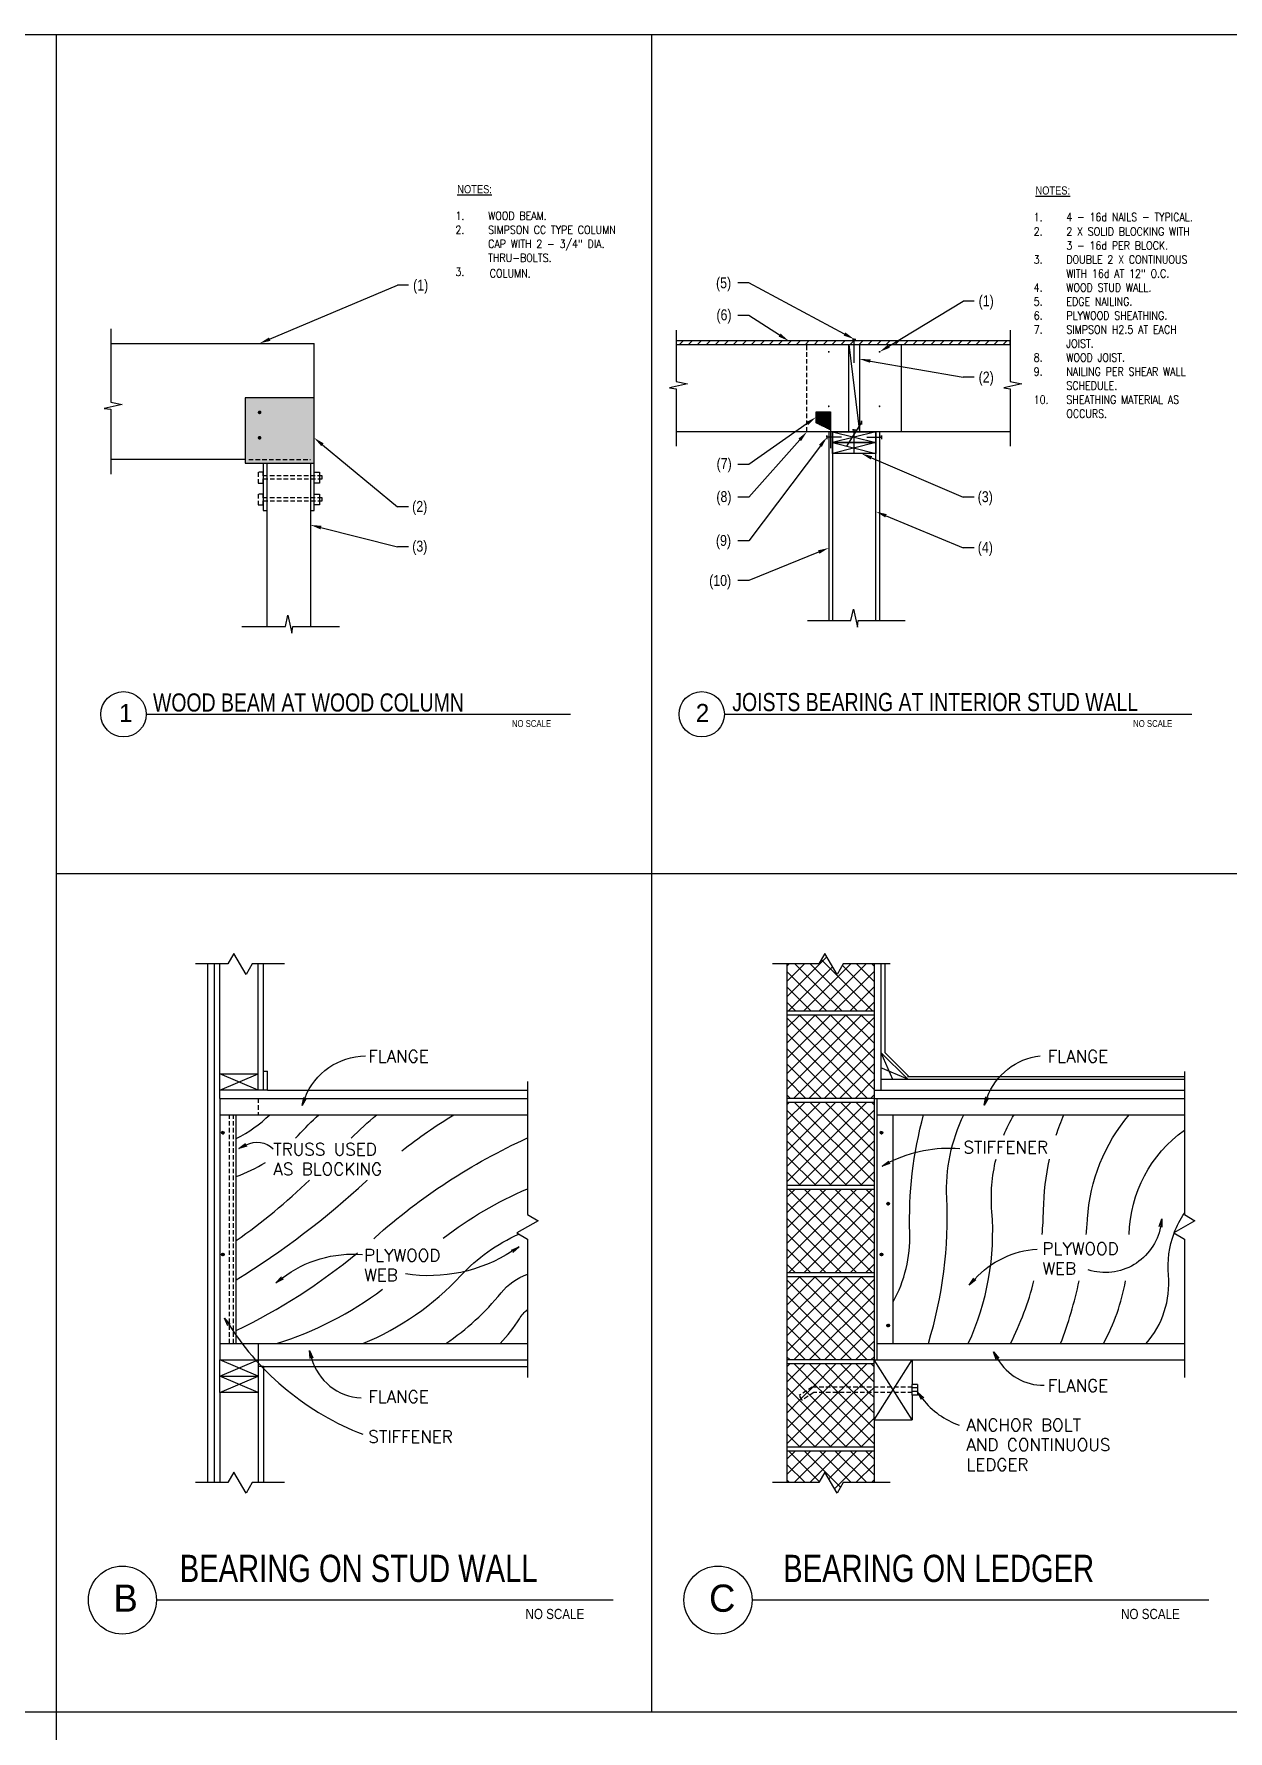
# Model space of a CAD drawing. Header units: inches. Extents: x -1842 to 12195, y -2228 to 2193.
# Drawn here: x 9701 to 10096, y 934 to 1495 of the extents above; entities that cross this region are included whole.
import ezdxf

# ---------------------------------------------------------------- set-up
doc = ezdxf.new("R2010")
doc.units = ezdxf.units.IN
doc.header["$LTSCALE"] = 6
doc.header["$MEASUREMENT"] = 0
doc.linetypes.add('HIDDEN', pattern=[0.375, 0.25, -0.125])
for name, color, linetype in [('BAR', 7, 'Continuous'), ('ELE', 3, 'Continuous'), ('HID', 3, 'HIDDEN'), ('N', 3, 'Continuous'), ('NTS', 7, 'Continuous'), ('R-AGSFINE', 4, 'Continuous'), ('R-AGSHEAVY', 1, 'Continuous'), ('R-AGSMEDIUM', 2, 'Continuous'), ('R-AGSTEXT', 6, 'Continuous'), ('SEC', 7, 'Continuous'), ('SIMP', 30, 'Continuous'), ('SYM', 2, 'Continuous'), ('TITLE', 7, 'Continuous'), ('Title Block', 7, 'Continuous')]:
    doc.layers.add(name, color=color, linetype=linetype)
doc.layers.add('M-TEXT', color=7, linetype='Continuous', lineweight=30)
doc.styles.add('AGSROMANS', font='romans')
doc.styles.add('BOLD', font='')
doc.styles.add('N', font='SIMPLEX', dxfattribs={"width": 0.85, "height": 1.125})
doc.styles.add('NOTES', font='TXT', dxfattribs={"width": 0.75, "height": 5})
doc.styles.get('BOLD').set_extended_font_data('Futura Lt BT')

# ---------------------------------------------------------------- blocks, each defined once
blk = doc.blocks.new('*X153')
at = {"color": 0}
for p, q in [((244.46, 166.5), (244.96, 167)), ((245.7, 166.5), (246.2, 167)), ((246.93, 166.5), (247.43, 167)), ((248.17, 166.5), (248.67, 167)), ((249.41, 166.5), (249.91, 167)), ((250.65, 166.5), (251.15, 167)), ((251.88, 166.5), (252.38, 167)), ((253.12, 166.5), (253.62, 167)), ((254.36, 166.5), (254.86, 167)), ((255.6, 166.5), (256.1, 167)), ((256.83, 166.5), (257.33, 167)), ((258.07, 166.5), (258.57, 167)), ((259.31, 166.5), (259.81, 167)), ((260.55, 166.5), (261.05, 167)), ((261.78, 166.5), (262.28, 167)), ((263.02, 166.5), (263.52, 167)), ((264.26, 166.5), (264.76, 167)), ((265.49, 166.5), (265.99, 167)), ((266.73, 166.5), (267.23, 167)), ((267.97, 166.5), (268.47, 167)), ((269.21, 166.5), (269.71, 167)), ((270.44, 166.5), (270.94, 167)), ((271.68, 166.5), (272.18, 167)), ((272.92, 166.5), (273.42, 167)), ((274.16, 166.5), (274.66, 167)), ((275.39, 166.5), (275.89, 167)), ((276.63, 166.5), (277.13, 167)), ((277.87, 166.5), (278.37, 167)), ((279.11, 166.5), (279.61, 167)), ((280.34, 166.5), (280.84, 167)), ((281.58, 166.5), (282.08, 167)), ((282.82, 166.5), (283.32, 167)), ((284.06, 166.5), (284.56, 167)), ((285.29, 166.5), (285.79, 167)), ((286.53, 166.5), (287.03, 167)), ((287.77, 166.5), (288.27, 167)), ((289.01, 166.5), (289.51, 167))]:
    blk.add_line(p, q, dxfattribs=at)
blk = doc.blocks.new('*X154')
at = {"color": 0}
for p, q in [((263.25, 157.125), (265.25, 157.125)), ((263.25, 157), (265.25, 157)), ((263.25, 156.875), (265.25, 156.875)), ((263.25, 156.75), (265.25, 156.75)), ((263.25, 156.625), (265.25, 156.625)), ((263.5, 155.625), (263.5, 157.25)), ((264, 155.375), (264, 157.25)), ((264.5, 155.125), (264.5, 157.25)), ((265, 154.875), (265, 157.25)), ((263.25, 156.5), (265.25, 156.5)), ((263.25, 156.375), (265.25, 156.375)), ((263.25, 156.25), (265.25, 156.25)), ((263.25, 156.125), (265.25, 156.125)), ((263.25, 156), (265.25, 156)), ((263.25, 155.875), (265.25, 155.875)), ((263.25, 155.75), (265.25, 155.75)), ((263.5, 155.625), (265.25, 155.625)), ((263.75, 155.5), (265.25, 155.5)), ((264, 155.375), (265.25, 155.375)), ((264.25, 155.25), (265.25, 155.25)), ((264.5, 155.125), (265.25, 155.125)), ((264.75, 155), (265.25, 155)), ((265, 154.875), (265.25, 154.875))]:
    blk.add_line(p, q, dxfattribs=at)
blk = doc.blocks.new('*X155')
at = {"color": 0}
for p, q in [((0.3, 23.85), (0.42, 23.98)), ((0.3, 23.81), (0.46, 23.97)), ((0.32, 23.78), (0.49, 23.96)), ((0.32, 23.92), (0.36, 23.96)), ((0.34, 23.76), (0.51, 23.94)), ((0.36, 23.74), (0.53, 23.91)), ((0.39, 23.73), (0.54, 23.88)), ((0.44, 23.73), (0.55, 23.84))]:
    blk.add_line(p, q, dxfattribs=at)
blk = doc.blocks.new('*X156')
at = {"color": 0}
for p, q in [((0.3, 12.63), (0.46, 12.79)), ((0.3, 12.67), (0.42, 12.79)), ((0.32, 12.6), (0.49, 12.77)), ((0.33, 12.74), (0.34, 12.76)), ((0.33, 12.58), (0.51, 12.75)), ((0.36, 12.56), (0.53, 12.73)), ((0.39, 12.54), (0.54, 12.7)), ((0.43, 12.54), (0.55, 12.66))]:
    blk.add_line(p, q, dxfattribs=at)
blk = doc.blocks.new('AGSARROW')
for points in [[(-1, 0.17), (0, 0), (-1, -0.17)], [(0, 0), (-1, 0)]]:
    blk.add_lwpolyline(points)
blk = doc.blocks.new('*X157')
at = {"color": 0}
for p, q in [((47.62, 36.31), (51.29, 39.98)), ((47.62, 37.72), (49.24, 39.34)), ((47.62, 39.13), (47.82, 39.34)), ((47.73, 35), (51.81, 39.08)), ((52.68, 35), (48.34, 39.34)), ((49.14, 35), (53.48, 39.34)), ((54.1, 35), (49.76, 39.34)), ((50.56, 35), (54.9, 39.34)), ((55.51, 35), (50.77, 39.74)), ((55.62, 36.3), (52.71, 39.21)), ((55.62, 37.72), (54, 39.34)), ((55.62, 39.13), (55.41, 39.34)), ((51.27, 35), (47.62, 38.65)), ((51.97, 35), (55.62, 38.65)), ((49.85, 35), (47.62, 37.23)), ((53.38, 35), (55.62, 37.24)), ((48.44, 35), (47.62, 35.82)), ((47.62, 27.82), (54.42, 34.62)), ((47.62, 29.24), (53.01, 34.62)), ((47.62, 30.65), (51.6, 34.62)), ((47.62, 32.06), (50.18, 34.62)), ((47.62, 33.48), (48.77, 34.62)), ((55.02, 27), (47.62, 34.4)), ((48.21, 27), (55.62, 34.41)), ((55.62, 27.82), (48.81, 34.62)), ((55.62, 29.23), (50.23, 34.62)), ((55.62, 30.65), (51.64, 34.62)), ((55.62, 32.06), (53.06, 34.62)), ((55.62, 33.48), (54.47, 34.62)), ((54.8, 35), (55.62, 35.82)), ((53.61, 27), (47.62, 32.99)), ((49.63, 27), (55.62, 32.99)), ((52.2, 27), (47.62, 31.58)), ((51.04, 27), (55.62, 31.58)), ((50.78, 27), (47.62, 30.16)), ((52.46, 27), (55.62, 30.16)), ((49.37, 27), (47.62, 28.75)), ((53.87, 27), (55.62, 28.75)), ((47.95, 27), (47.62, 27.33)), ((47.62, 19.34), (54.91, 26.62)), ((47.62, 20.75), (53.5, 26.62)), ((47.62, 22.16), (52.08, 26.62)), ((47.62, 23.58), (50.67, 26.62)), ((47.62, 24.99), (49.25, 26.62)), ((47.62, 26.41), (47.84, 26.62)), ((55.62, 19.33), (48.33, 26.62)), ((55.62, 20.75), (49.74, 26.62)), ((55.62, 22.16), (51.16, 26.62)), ((55.62, 23.58), (52.57, 26.62)), ((55.62, 24.99), (53.99, 26.62)), ((55.28, 27), (55.62, 27.34)), ((55.62, 26.4), (55.4, 26.62)), ((54.54, 19), (47.62, 25.92)), ((48.7, 19), (55.62, 25.92)), ((53.12, 19), (47.62, 24.5)), ((50.11, 19), (55.62, 24.51)), ((51.71, 19), (47.62, 23.09)), ((51.53, 19), (55.62, 23.09)), ((50.3, 19), (47.62, 21.68)), ((48.88, 19), (47.62, 20.26)), ((52.94, 19), (55.62, 21.68)), ((54.36, 19), (55.62, 20.26)), ((47.62, 12.26), (53.98, 18.62)), ((47.62, 13.68), (52.57, 18.62)), ((47.62, 15.09), (51.15, 18.62)), ((47.62, 16.51), (49.74, 18.62)), ((47.62, 17.92), (48.32, 18.62)), ((54.05, 11), (47.62, 17.43)), ((47.77, 11), (55.39, 18.62)), ((55.47, 11), (47.84, 18.62)), ((49.18, 11), (55.62, 17.44)), ((55.62, 12.26), (49.26, 18.62)), ((55.62, 13.68), (50.67, 18.62)), ((55.62, 15.09), (52.09, 18.62)), ((55.62, 16.5), (53.5, 18.62)), ((55.62, 17.92), (54.91, 18.62)), ((52.64, 11), (47.62, 16.02)), ((50.6, 11), (55.62, 16.02)), ((51.23, 11), (47.62, 14.61)), ((52.01, 11), (55.62, 14.61)), ((49.81, 11), (47.62, 13.19)), ((53.43, 11), (55.62, 13.19)), ((48.4, 11), (47.62, 11.78)), ((54.84, 11), (55.62, 11.78)), ((47.62, 9.44), (48.81, 10.62)), ((47.62, 8.02), (50.22, 10.62)), ((47.62, 6.61), (51.64, 10.62)), ((47.62, 5.19), (53.05, 10.62)), ((47.62, 3.78), (54.47, 10.62)), ((54.98, 3), (47.62, 10.36)), ((48.25, 3), (55.62, 10.37)), ((55.62, 3.78), (48.77, 10.62)), ((55.62, 5.19), (50.19, 10.62)), ((55.62, 6.61), (51.6, 10.62)), ((55.62, 8.02), (53.01, 10.62)), ((55.62, 9.43), (54.43, 10.62)), ((53.57, 3), (47.62, 8.95)), ((49.67, 3), (55.62, 8.95)), ((52.15, 3), (47.62, 7.53)), ((51.08, 3), (55.62, 7.54)), ((50.74, 3), (47.62, 6.12)), ((49.33, 3), (47.62, 4.71)), ((52.5, 3), (55.62, 6.12)), ((53.91, 3), (55.62, 4.71)), ((47.91, 3), (47.62, 3.29)), ((55.33, 3), (55.62, 3.29)), ((47.62, 2.37), (47.88, 2.62)), ((47.62, 0.95), (49.29, 2.62)), ((47.62, -0.46), (50.71, 2.62)), ((49.37, 0.13), (47.62, 1.88)), ((50.41, 0.5), (48.29, 2.62)), ((51.83, 0.5), (49.7, 2.62)), ((50, 0.5), (52.12, 2.62)), ((53.24, 0.5), (51.12, 2.62)), ((51.41, 0.5), (53.54, 2.62)), ((54.65, 0.5), (52.53, 2.62)), ((52.83, 0.5), (54.95, 2.62)), ((55.62, 0.95), (53.94, 2.62)), ((54.24, 0.5), (55.62, 1.88)), ((55.62, 2.36), (55.36, 2.62)), ((53.08, -5), (47.62, 0.46)), ((47.62, -3.29), (50.91, 0)), ((47.62, -4.71), (52.33, 0)), ((48.74, -5), (53.74, 0)), ((48.94, -0.56), (50, 0.5)), ((49.73, -0.23), (49.37, 0.13)), ((50.15, -5), (55.15, 0)), ((50.91, 0), (50.41, 0.5)), ((50.91, 0), (51.41, 0.5)), ((55.62, -4.71), (50.91, 0)), ((52.33, 0), (51.83, 0.5)), ((52.33, 0), (52.83, 0.5)), ((55.62, -3.29), (52.33, 0)), ((53.74, 0), (53.24, 0.5)), ((53.74, 0), (54.24, 0.5)), ((55.62, -1.88), (53.74, 0)), ((55.15, 0), (54.65, 0.5)), ((55.15, 0), (55.62, 0.47)), ((55.62, -0.47), (55.15, 0)), ((47.62, -1.88), (48.94, -0.56)), ((51.67, -5), (47.62, -0.95)), ((54.5, -5), (49.73, -0.23)), ((51.57, -5), (55.62, -0.95)), ((50.25, -5), (47.62, -2.37)), ((52.98, -5), (55.62, -2.36)), ((48.84, -5), (47.62, -3.78)), ((54.4, -5), (55.62, -3.78)), ((47.62, -7.53), (49.78, -5.38)), ((47.62, -6.12), (48.37, -5.38)), ((50.59, -8.17), (47.8, -5.38)), ((48.3, -8.27), (51.19, -5.38)), ((52.54, -8.7), (49.22, -5.38)), ((49.71, -8.27), (52.61, -5.38)), ((53.52, -8.27), (50.63, -5.38)), ((51.47, -7.93), (54.02, -5.38)), ((51.98, -8.83), (55.44, -5.38)), ((54.94, -8.27), (52.04, -5.38)), ((55.62, -7.54), (53.46, -5.38)), ((55.62, -6.12), (54.87, -5.38)), ((49.28, -8.27), (47.62, -6.61)), ((53.96, -8.27), (55.62, -6.61)), ((47.87, -8.27), (47.62, -8.02)), ((55.37, -8.27), (55.62, -8.02))]:
    blk.add_line(p, q, dxfattribs=at)

msp = doc.modelspace()

# ---------------------------------------------------------------- linework, layer by layer
msp.add_lwpolyline([(9411.2171747, 1494.6223555, 0.5, 0.5, 0), (10906.2764094, 1494.6223555, 0, 0, 0), (10906.2764094, 368.173134, 0.5, 0.5, 0), (9411.2171747, 368.173134, 0.5, 0.5, 0)], format="xyseb")
at = {"layer": 'BAR', "color": 7}
msp.add_line((9964.6387677, 1366.4198973), (9964.6387677, 1358.0198973), dxfattribs=at)
for points in [[(9972.4387677, 1386.2198973), (9972.4387677, 1394.0198973), (9971.8387677, 1394.0198973), (9973.0387677, 1394.0198973)], [(9970.0387677, 1358.6198973), (9974.8387677, 1366.4198973), (9974.8387677, 1367.0198973), (9974.8387677, 1365.8198973)], [(9972.4387677, 1356.2198973), (9972.4387677, 1364.0198973), (9971.8387677, 1364.0198973), (9973.0387677, 1364.0198973)], [(9968.2387677, 1361.6198973), (9963.4387677, 1361.6198973), (9963.4387677, 1362.2198973), (9963.4387677, 1361.0198973)], [(9976.6387677, 1361.6198973), (9981.4387677, 1361.6198973), (9981.4387677, 1362.2198973), (9981.4387677, 1361.0198973)]]:
    msp.add_lwpolyline(points, dxfattribs=at)
for points, const_width in [([(9963.8887677, 1389.8198973, 1), (9964.1887677, 1389.8198973, 1)], 0.3), ([(9980.6887677, 1389.8198973, 1), (9980.9887677, 1389.8198973, 1)], 0.3), ([(9775.6701694, 1369.8198973, 1), (9776.2701694, 1369.8198973, 1)], 0.6), ([(9960.8887677, 1368.8198973, 1), (9961.1887677, 1368.8198973, 1)], 0.3), ([(9963.2887677, 1368.8198973, 1), (9963.5887677, 1368.8198973, 1)], 0.3), ([(9963.8887677, 1371.8198973, 1), (9964.1887677, 1371.8198973, 1)], 0.3), ([(9980.6887677, 1371.8198973, 1), (9980.9887677, 1371.8198973, 1)], 0.3), ([(9962.0887677, 1366.4198973, 1), (9962.3887677, 1366.4198973, 1)], 0.3), ([(9775.6701694, 1361.4198973, 1), (9776.2701694, 1361.4198973, 1)], 0.6)]:
    msp.add_lwpolyline(points, format="xyb", close=True, dxfattribs=dict(at, const_width=const_width))
at = {"layer": 'ELE', "color": 7}
for p, q in [((9959.8387677, 1370.0198973), (9964.6387677, 1370.0198973)), ((9959.8387677, 1366.4198973), (9959.8387677, 1370.0198973)), ((9964.6387677, 1370.0198973), (9964.6387677, 1364.0198973)), ((9964.6387677, 1364.0198973), (9959.8387677, 1366.4198973))]:
    msp.add_line(p, q, dxfattribs=at)
at = {"layer": 'ELE', "color": 7, "linetype": 'HIDDEN'}
for points in [[(9777.1701694, 1347.8062725), (9796.6192936, 1347.8062725), (9796.6192936, 1348.8328215), (9777.1701694, 1348.8328215), (9777.1701694, 1350.0198973), (9775.5304091, 1350.0198973), (9775.5304091, 1346.4198973), (9777.1701694, 1346.4198973)], [(9777.1701694, 1340.6062725), (9796.6192936, 1340.6062725), (9796.6192936, 1341.6328215), (9777.1701694, 1341.6328215), (9777.1701694, 1342.8198973), (9775.5304091, 1342.8198973), (9775.5304091, 1339.2198973), (9777.1701694, 1339.2198973)]]:
    msp.add_lwpolyline(points, close=True, dxfattribs=at)
at = {"layer": 'ELE', "color": 7}
for points in [[(9795.7263313, 1350.0198973), (9795.7263313, 1346.4198973), (9793.9701694, 1346.4198973), (9793.9701694, 1350.0198973)], [(9795.7263313, 1342.8198973), (9795.7263313, 1339.2198973), (9793.9701694, 1339.2198973), (9793.9701694, 1342.8198973)]]:
    msp.add_lwpolyline(points, close=True, dxfattribs=at)
at = {"layer": 'HID', "color": 7}
for p, q in [((9956.8387677, 1363.4198973), (9956.8387677, 1392.2198973)), ((9772.3701694, 1354.2198973), (9792.7701694, 1354.2198973))]:
    msp.add_line(p, q, dxfattribs=at)
at = {"layer": 'M-TEXT'}
for p, q in [((9905.5300069, 940.3475769), (9905.5300069, 1494.6223555)), ((9708.7390633, 1217.4849662), (10495.9028379, 1217.4849662))]:
    msp.add_line(p, q, dxfattribs=at)
at = {"layer": 'N', "color": 7}
for p, q in [((9779.2880568, 1394.0169025), (9821.5701694, 1411.8198973)), ((9825.1701694, 1411.8198973), (9821.5701694, 1411.8198973)), ((9937.6387677, 1412.6198973), (9934.0387677, 1412.6198973)), ((9969.2638137, 1395.7168554), (9937.6387677, 1412.6198973)), ((9983.9138825, 1391.6917063), (10008.4387677, 1406.6198973)), ((10012.0387677, 1406.6198973), (10008.4387677, 1406.6198973)), ((9937.6387677, 1401.8198973), (9934.0387677, 1401.8198973)), ((9947.8015863, 1395.352649), (9937.6387677, 1401.8198973)), ((9977.784613, 1386.7978191), (10008.4387677, 1381.4198973)), ((10012.0387677, 1381.4198973), (10008.4387677, 1381.4198973)), ((9956.8932776, 1366.1500934), (9937.6387677, 1352.6198973)), ((9796.7456317, 1359.127124), (9821.5701694, 1338.6198973)), ((9954.4470579, 1360.7292237), (9937.6387677, 1341.8198973)), ((9961.270709, 1358.7459589), (9937.6387677, 1327.4198973)), ((9937.6387677, 1352.6198973), (9934.0387677, 1352.6198973)), ((9978.1476898, 1354.8017878), (10008.4387677, 1341.8198973)), ((9937.6387677, 1341.8198973), (9934.0387677, 1341.8198973)), ((10012.0387677, 1341.8198973), (10008.4387677, 1341.8198973)), ((9825.1701694, 1338.6198973), (9821.5701694, 1338.6198973)), ((9982.9618446, 1335.6352819), (10008.4387677, 1325.0198973)), ((9796.2626824, 1331.746769), (9821.5701694, 1325.4198973)), ((9825.1701694, 1325.4198973), (9821.5701694, 1325.4198973)), ((9937.6387677, 1327.4198973), (9934.0387677, 1327.4198973)), ((9960.7067986, 1323.656819), (9937.6387677, 1314.2198973)), ((10012.0387677, 1325.0198973), (10008.4387677, 1325.0198973)), ((9937.6387677, 1314.2198973), (9934.0387677, 1314.2198973))]:
    msp.add_line(p, q, dxfattribs=at)
for points in [[(9779.520891, 1393.4639212), (9779.0552226, 1394.5698837), (9775.9701694, 1392.6198973)], [(9948.1237116, 1395.8588459), (9947.479461, 1394.8464521), (9950.8387677, 1393.4198973)], [(9969.54664, 1396.2460144), (9968.9809873, 1395.1876964), (9972.4387677, 1394.0198973)], [(9984.2258507, 1391.1791871), (9983.6019143, 1392.2042254), (9980.8387677, 1389.8198973)], [(9977.6809333, 1386.2068449), (9977.8882927, 1387.3887933), (9974.2387677, 1387.4198973)], [(9953.9986123, 1361.127842), (9954.8955035, 1360.3306054), (9956.8387677, 1363.4198973)], [(9956.5483103, 1366.6410084), (9957.2382449, 1365.6591784), (9959.8387677, 1368.2198973)], [(9796.3635029, 1358.664547), (9797.1277606, 1359.5897011), (9793.9701694, 1361.4198973)], [(9960.7917192, 1359.1073021), (9961.7496987, 1358.3846158), (9963.4387677, 1361.6198973)], [(9977.9113382, 1354.2503008), (9978.3840414, 1355.3532748), (9974.8387677, 1356.2198973)], [(9982.7310754, 1335.0814357), (9983.1926138, 1336.189128), (9979.6387677, 1337.0198973)], [(9796.117161, 1331.1646835), (9796.4082038, 1332.3288545), (9792.7701694, 1332.6198973)], [(9960.4796189, 1324.2121472), (9960.9339783, 1323.1014908), (9964.0387677, 1325.0198973)]]:
    msp.add_solid(points, dxfattribs=at)
at = {"layer": 'R-AGSFINE'}
for p, q in [((9981.268023, 1158.3428194), (9985.0863996, 1149.4332739)), ((9775.4659082, 1145.8332739), (9762.8659082, 1151.2332739)), ((9762.8659082, 1145.8332739), (9775.4659082, 1151.2332739)), ((9990.1775685, 1149.4332739), (9981.268023, 1153.2516506)), ((9762.8659082, 1051.3332739), (9775.4659082, 1056.7332739)), ((9775.4659082, 1051.3332739), (9762.8659082, 1056.7332739)), ((9991.618023, 1036.9332739), (9979.018023, 1056.7332739)), ((9979.018023, 1036.9332739), (9991.618023, 1056.7332739)), ((9775.4659082, 1045.9332739), (9762.8659082, 1051.3332739)), ((9762.8659082, 1045.9332739), (9775.4659082, 1051.3332739))]:
    msp.add_line(p, q, dxfattribs=at)
at = {"layer": 'R-AGSFINE', "linetype": 'HIDDEN'}
for p, q in [((9775.4659082, 1143.1332739), (9775.4659082, 1137.7332739)), ((9766.0159082, 1062.1332739), (9766.0159082, 1137.7332739)), ((9767.3659082, 1062.1332739), (9767.3659082, 1137.7332739)), ((9958.594784, 1047.7332739), (9954.2937356, 1044.9694668)), ((9955.2668121, 1043.455161), (9954.2937356, 1044.9694668)), ((9959.123262, 1045.9332739), (9955.2668121, 1043.455161)), ((9991.618023, 1047.7332739), (9958.594784, 1047.7332739)), ((9991.618023, 1045.9332739), (9959.123262, 1045.9332739))]:
    msp.add_line(p, q, dxfattribs=at)
at = {"layer": 'R-AGSFINE'}
for points in [[(9784.1594426, 1187.5548787), (9773.5353591, 1187.5548787), (9771.5103591, 1184.0474758), (9767.4603591, 1191.0622816), (9765.4353591, 1187.5548787), (9754.8112756, 1187.5548787)], [(9984.3584897, 1187.5548787), (9968.8117533, 1187.5548787), (9966.7867533, 1184.0474758), (9962.7367533, 1191.0622816), (9960.7117533, 1187.5548787), (9945.4477757, 1187.5548787)], [(10081.5489188, 1152.0166723), (10081.5489188, 1104.7461753), (10085.0563217, 1102.7211753), (10078.0415159, 1098.6711753), (10081.5489188, 1096.6461753), (10081.5489188, 1050.848414)], [(9864.496804, 1148.7518128), (9864.496804, 1104.7461753), (9868.0042069, 1102.7211753), (9860.9894011, 1098.6711753), (9864.496804, 1096.6461753), (9864.496804, 1050.848414)], [(9784.1594426, 1016.1625839), (9773.5353591, 1016.1625839), (9771.5103591, 1012.655181), (9767.4603591, 1019.6699867), (9765.4353591, 1016.1625839), (9754.8112756, 1016.1625839)], [(9984.3584897, 1016.1625839), (9968.8117533, 1016.1625839), (9966.7867533, 1012.655181), (9962.7367533, 1019.6699867), (9960.7117533, 1016.1625839), (9945.4477757, 1016.1625839)]]:
    msp.add_lwpolyline(points, dxfattribs=at)
for points in [[(9768.2659082, 1129.899906, 0.0839457554), (9779.306065, 1137.7332739, -2.8382465786)], [(9787.8615575, 1130.0362219, 0.0057832568), (9788.6972551, 1130.9186626, -0.0217788433), (9795.5774029, 1137.7332739, 10.2916847593)], [(9806.2355263, 1130.0362219, -0.0118440311), (9814.6661654, 1137.7332739, 0.0780039407)], [(9823.0152825, 1125.8542746, -0.0282393642), (9840.1515446, 1137.7332739, 0.6669284114)], [(9985.318023, 1075.8584043, 0.1349265106), (9990.8068553, 1098.6375667, -0.0744617565), (9995.3967741, 1137.7332739, -0.2537879773)], [(9996.9490678, 1062.1332739, 0.0865961254), (10003.0173174, 1110.2613049, -0.1262551112), (10008.6961789, 1137.7332739, -0.1486539956)], [(10021.8949879, 1130.9565305, -0.0346586735), (10025.2559117, 1137.7332739, -0.1071588921)], [(10039.195226, 1130.9565305, -0.0213773359), (10041.7420992, 1137.7332739, 0.2304571614)], [(10049.1319907, 1098.1526359, 0.0093221087), (10049.5333653, 1103.2870623, -0.1622185978), (10063.3318311, 1137.7332739, -0.3729354774)], [(9813.696367, 1096.7665608, 0.000728846), (9814.1231724, 1097.1488615, -0.0767889133), (9864.496804, 1130.0534908, 16.8588534287)], [(10063.3027357, 1098.1526359, -0.2357490238), (10081.5489188, 1132.6101688, -0.2919685542)], [(9768.2659082, 1117.2902706, 0.0511537438), (9777.8993764, 1121.9981593, -0.0187871277)], [(10010.1360452, 1062.1332739, 0.128762646), (10017.9412163, 1105.8055389, -0.0798658876), (10019.3293229, 1123.091269, -0.1071588921)], [(10034.5269338, 1098.1526359, 0.0196483002), (10034.9971004, 1106.1929966, -0.0503626943), (10037.0305358, 1123.091269, 0.2304571614)], [(9768.2659082, 1096.150349, 0.0398717603), (9792.4530285, 1116.1539499, -0.0223900452)], [(9768.2659082, 1083.1729003, 0.0485346119), (9811.1626201, 1115.7744733, -0.0007571669), (9811.5737768, 1116.1539499, 0.6669284114)], [(9836.6570329, 1096.9696604, -0.0630224833), (9864.496804, 1113.2270066, 0.2117131722)], [(10078.2188297, 1098.7735474, -0.0573011018), (10081.5489188, 1105.2148566, -0.3959788046)], [(9810.1205863, 1062.1332739, 0.1078197447), (9842.5096412, 1084.6157392, -0.1010919097), (9861.6553677, 1098.2866793, 0.0891117738)], [(10068.9309909, 1062.1332739, 0.2048240695), (10076.2800924, 1084.6890811, -0.1119883841), (10078.1555468, 1098.6053395, -0.3959788046)], [(9768.2659082, 1066.3814931, 0.0607525697), (9808.2933977, 1092.1145441, -0.0767889133)], [(9837.5161581, 1062.1332739, 0.0749793312), (9855.74505, 1078.8713917, -0.1416602259), (9864.496804, 1085.0014684, -0.737857803)], [(10024.1064649, 1062.1332739, 0.0539748458), (10031.8329678, 1082.8057842, -0.0503626943)], [(10040.6601059, 1062.1332739, 0.0390738169), (10046.7670451, 1082.8057842, -0.1571098388)], [(10054.8264553, 1062.1332739, 0.0786945709), (10062.1342104, 1082.8057842, -0.2457250332)], [(9781.603472, 1062.1332739, 0.0843960251), (9816.6353066, 1080.0600419, -0.0882783071)], [(9855.5137821, 1062.1332739, 0.0488003297), (9861.8403042, 1070.3419058, -0.0802824567), (9864.496804, 1073.3748692, -2.8200276395)]]:
    msp.add_lwpolyline(points, format="xyb", dxfattribs=at)
at = {"layer": 'R-AGSHEAVY'}
for p, q in [((9758.8159082, 1016.1625839), (9758.8159082, 1187.5548787)), ((9762.8659082, 1151.2332739), (9762.8659082, 1187.5548787)), ((9775.4659082, 1151.2332739), (9775.4659082, 1187.5548787)), ((9777.2659082, 1152.1332739), (9777.2659082, 1187.5548787)), ((9950.218023, 1187.5548787), (9950.218023, 1016.1625839)), ((9979.018023, 1187.5548787), (9979.018023, 1056.7332739)), ((9982.618023, 1187.5548787), (9982.618023, 1158.2656116)), ((9982.618023, 1158.2656116), (9990.5503607, 1150.3332739)), ((9762.8659082, 1151.2332739), (9775.4659082, 1151.2332739)), ((9777.2659082, 1152.1332739), (9778.6159082, 1152.1332739)), ((9778.6159082, 1145.8332739), (9778.6159082, 1152.1332739)), ((9990.1003607, 1150.3332739), (10081.5489188, 1150.3332739)), ((9778.6159082, 1145.8332739), (9864.496804, 1145.8332739)), ((9762.8659082, 1143.1332739), (9864.496804, 1143.1332739)), ((9762.8659082, 1143.1332739), (9762.8659082, 1056.7332739)), ((9979.018023, 1143.1332739), (10081.5489188, 1143.1332739)), ((9762.8659082, 1056.7332739), (9864.496804, 1056.7332739)), ((9777.2659082, 1054.4832739), (9777.2659082, 1016.1625839)), ((9777.2659082, 1054.4832739), (9864.496804, 1054.4832739)), ((9979.018023, 1056.7332739), (10081.5489188, 1056.7332739)), ((9991.618023, 1056.7332739), (9991.618023, 1048.6332739)), ((9775.4659082, 1045.9332739), (9762.8659082, 1045.9332739)), ((9762.8659082, 1045.9332739), (9762.8659082, 1016.1625839)), ((9775.4659082, 1045.9332739), (9775.4659082, 1016.1625839)), ((9993.418023, 1048.6332739), (9991.618023, 1048.6332739)), ((9993.418023, 1045.0332739), (9991.618023, 1045.0332739)), ((9991.618023, 1045.0332739), (9991.618023, 1036.9332739)), ((9993.418023, 1048.6332739), (9993.418023, 1045.0332739)), ((9979.018023, 1036.9332739), (9991.618023, 1036.9332739)), ((9979.018023, 1036.9332739), (9979.018023, 1016.1625839))]:
    msp.add_line(p, q, dxfattribs=at)
for centre in [(9763.8267001, 1131.793589), (9981.4396145, 1131.793589), (9983.6960608, 1108.337861), (9763.8267001, 1091.5286869), (9981.4396145, 1091.5286869), (9983.6960608, 1068.0729588)]:
    msp.add_circle(centre, 0.45, dxfattribs=at)
at = {"layer": 'R-AGSMEDIUM'}
for p, q in [((9761.0659082, 1016.1625839), (9761.0659082, 1187.5548787)), ((9981.268023, 1187.5548787), (9981.268023, 1145.8332739)), ((9979.018023, 1171.9332739), (9950.218023, 1171.9332739)), ((9979.018023, 1170.5832739), (9950.218023, 1170.5832739)), ((9981.268023, 1158.3428194), (9990.1775685, 1149.4332739)), ((9762.8659082, 1143.1332739), (9762.8659082, 1151.2332739)), ((9775.4659082, 1145.8332739), (9775.4659082, 1151.2332739)), ((9777.2659082, 1145.8332739), (9777.2659082, 1152.1332739)), ((9778.6159082, 1145.8332739), (9762.8659082, 1145.8332739)), ((9979.018023, 1145.8332739), (10081.5489188, 1145.8332739)), ((9981.268023, 1149.4332739), (10081.5489188, 1149.4332739)), ((9979.018023, 1143.1332739), (9950.218023, 1143.1332739)), ((9979.018023, 1141.7832739), (9950.218023, 1141.7832739)), ((9979.918023, 1143.1332739), (9979.918023, 1056.7332739)), ((9762.8659082, 1137.7332739), (9864.496804, 1137.7332739)), ((9768.2659082, 1062.1332739), (9768.2659082, 1137.7332739)), ((9979.918023, 1137.7332739), (10081.5489188, 1137.7332739)), ((9985.318023, 1062.1332739), (9985.318023, 1137.7332739)), ((9979.018023, 1114.3332739), (9950.218023, 1114.3332739)), ((9979.018023, 1112.9832739), (9950.218023, 1112.9832739)), ((9979.018023, 1085.5332739), (9950.218023, 1085.5332739)), ((9979.018023, 1084.1832739), (9950.218023, 1084.1832739)), ((9762.8659082, 1062.1332739), (9864.496804, 1062.1332739)), ((9775.4659082, 1062.1332739), (9775.4659082, 1045.9332739)), ((9979.918023, 1062.1332739), (10081.5489188, 1062.1332739)), ((9762.8659082, 1045.9332739), (9762.8659082, 1056.7332739)), ((9777.2659082, 1054.4832739), (9775.4659082, 1054.4832739)), ((9979.018023, 1056.7332739), (9950.218023, 1056.7332739)), ((9979.018023, 1055.3832739), (9950.218023, 1055.3832739)), ((9979.018023, 1036.9332739), (9979.018023, 1056.7332739)), ((9762.8659082, 1051.3332739), (9775.4659082, 1051.3332739)), ((9991.618023, 1045.0332739), (9991.618023, 1048.6332739)), ((9993.418023, 1047.433274), (9991.618023, 1047.433274)), ((9993.418023, 1046.2332739), (9991.618023, 1046.2332739)), ((9979.018023, 1027.9332739), (9950.218023, 1027.9332739)), ((9979.018023, 1026.5832739), (9950.218023, 1026.5832739))]:
    msp.add_line(p, q, dxfattribs=at)
at = {"layer": 'R-AGSTEXT'}
for points in [[(9790.9758721, 1143.3042053, -0.305909196), (9810.9187648, 1157.2034277, 0.9851720795)], [(10016.3810591, 1143.457388, -0.2774605946), (10033.8504777, 1157.2380121, -0.0633826162)], [(9771.5720905, 1127.8022891, -0.3210400284), (9780.4722484, 1126.4532245, 2.3682865859)], [(9984.0554563, 1122.0106304, -0.1395543023), (10007.3651472, 1126.5443102, 0.0426349532)], [(10073.6488141, 1100.6799266, -0.449520752), (10049.7800589, 1086.4506619, -0.7317728403)], [(9783.5138945, 1083.7829966, -0.1859223617), (9809.94993, 1091.5630507, 0.040737574)], [(9859.4524484, 1092.6423157, -0.1835484491), (9824.1646819, 1085.1319231, -13.0163200411)], [(10012.2644123, 1083.4495361, -0.1918211906), (10032.8908637, 1093.3567444, -0.0343827067)], [(9765.8679987, 1068.249669, 0.1585763027), (9810.0730248, 1032.1405852, -4.7580734791)], [(9793.1716483, 1057.2561789, 0.3211099954), (9809.501043, 1044.1521792, 0.027422775)], [(10019.7973479, 1057.1038509, 0.2688045954), (10035.2027903, 1048.3147299, -0.2395281289)], [(9995.0590822, 1043.8594978, 0.1485845648), (10007.1669197, 1035.1698468, 0.1652233357)]]:
    msp.add_lwpolyline(points, format="xyb", dxfattribs=at)
at = {"layer": 'SEC', "color": 7}
for p, q in [((9726.7701694, 1392.6198973), (9793.9701694, 1392.6198973)), ((9793.9701694, 1374.6198973), (9793.9701694, 1392.6198973)), ((9913.6387677, 1392.2198973), (9972.4387677, 1392.2198973)), ((9970.6387677, 1363.4198973), (9970.6387677, 1392.2198973)), ((9972.4387677, 1392.2198973), (9979.6387677, 1392.2198973)), ((9974.2387677, 1392.2198973), (9974.2387677, 1363.4198973)), ((9988.0387677, 1363.4198973), (9988.0387677, 1392.2198973)), ((9771.1701694, 1374.6198973), (9771.1701694, 1353.0198973)), ((9793.9701694, 1374.6198973), (9771.1701694, 1374.6198973)), ((9793.9701694, 1353.0198973), (9793.9701694, 1374.6198973)), ((10024.0387677, 1363.4198973), (9913.6387677, 1363.4198973)), ((9964.0387677, 1363.4198973), (9964.0387677, 1301.0198973)), ((9979.6387677, 1363.4198973), (9965.2387677, 1363.4198973)), ((9965.2387677, 1363.4198973), (9965.2387677, 1301.0198973)), ((9979.6387677, 1301.0198973), (9979.6387677, 1363.4198973)), ((9980.8387677, 1363.4198973), (9979.6387677, 1363.4198973)), ((9980.8387677, 1363.4198973), (9980.8387677, 1301.0198973)), ((9771.1701694, 1354.2198973), (9726.7701694, 1354.2198973)), ((9771.1701694, 1353.0198973), (9793.9701694, 1353.0198973)), ((9777.1701694, 1353.0198973), (9777.1701694, 1337.4198973)), ((9778.3701694, 1353.0198973), (9778.3701694, 1299.0198973)), ((9792.7701694, 1353.0198973), (9792.7701694, 1299.0198973)), ((9793.9701694, 1337.4198973), (9793.9701694, 1353.0198973)), ((9777.1701694, 1337.4198973), (9778.3701694, 1337.4198973)), ((9792.7701694, 1337.4198973), (9793.9701694, 1337.4198973)), ((9929.5934635, 1270.1089084), (10083.9665193, 1270.1089084))]:
    msp.add_line(p, q, dxfattribs=at)
for points in [[(9726.7701694, 1397.4198973), (9726.7701694, 1373.2480836), (9730.5239004, 1372.4680123), (9724.5750749, 1371.139025), (9726.7701694, 1370.8480836), (9726.7701694, 1349.4198973)], [(10024.0387677, 1397.0198973), (10024.0387677, 1380.0480836), (10027.7924986, 1379.2680123), (10021.8436731, 1377.939025), (10024.0387677, 1377.6480836), (10024.0387677, 1358.6198973)], [(9913.6387677, 1392.2198973), (10024.0387677, 1392.2198973), (10024.0387677, 1393.4198973), (9913.6387677, 1393.4198973), (9913.6387677, 1392.2198973)], [(9965.2387677, 1363.4198973), (9979.6387677, 1363.4198973), (9979.6387677, 1359.8198973), (9965.2387677, 1359.8198973), (9965.2387677, 1363.4198973)], [(9965.2387677, 1359.8198973), (9979.6387677, 1359.8198973), (9979.6387677, 1356.2198973), (9965.2387677, 1356.2198973), (9965.2387677, 1359.8198973)], [(9770.119373, 1299.0198973), (9784.5156401, 1299.0198973), (9785.2957114, 1302.7736282), (9786.6246987, 1296.8248027), (9786.9156401, 1299.0198973), (9802.3731009, 1299.0198973)], [(9956.9879712, 1301.0198973), (9971.3842384, 1301.0198973), (9972.1643096, 1304.7736282), (9973.493297, 1298.8248027), (9973.7842384, 1301.0198973), (9989.2416991, 1301.0198973)]]:
    msp.add_lwpolyline(points, dxfattribs=at)
at = {"layer": 'SEC'}
msp.add_lwpolyline([(9913.6387677, 1397.0198973), (9913.6387677, 1380.0480836), (9917.3924986, 1379.2680123), (9911.4436731, 1377.939025), (9913.6387677, 1377.6480836), (9913.6387677, 1358.6198973)], dxfattribs=at)
at = {"layer": 'SEC', "color": 7}
for centre, radius in [((9731.0091202, 1270.0608912), 7.5), ((9922.058946, 1270.0608912), 7.5), ((9730.650662, 977.3508195), 11.25), ((9927.4416057, 977.3508195), 11.25)]:
    msp.add_circle(centre, radius, dxfattribs=at)
at = {"layer": 'SIMP', "color": 7}
msp.add_solid([(9771.1701694, 1353.0198973), (9793.9701694, 1353.0198973), (9771.1701694, 1374.6198973), (9793.9701694, 1374.6198973)], dxfattribs=at)
at = {"layer": 'SYM', "color": 7}
for p, q in [((9970.6387677, 1392.2198973), (9974.2387677, 1363.4198973)), ((9965.2387677, 1363.4198973), (9979.6387677, 1359.8198973)), ((9979.6387677, 1363.4198973), (9965.2387677, 1359.8198973)), ((9979.6387677, 1359.8198973), (9965.2387677, 1356.2198973)), ((9965.2387677, 1359.8198973), (9979.6387677, 1356.2198973))]:
    msp.add_line(p, q, dxfattribs=at)
at = {"layer": 'TITLE'}
for p, q in [((9738.5436377, 1270.1089084), (9878.683905, 1270.1089084)), ((9741.9524382, 977.4228453), (9892.8571282, 977.4228453)), ((9938.7433819, 977.4228453), (10089.6480718, 977.4228453))]:
    msp.add_line(p, q, dxfattribs=at)
at = {"layer": 'Title Block'}
for p, q in [((9708.7390633, 1494.6223555), (9708.7390633, 368.173134)), ((10906.2764094, 940.3475769), (9411.6171747, 940.3475769))]:
    msp.add_line(p, q, dxfattribs=at)

# ---------------------------------------------------------------- block references
at = {"layer": 'R-AGSFINE', "xscale": 3.6, "yscale": 3.6, "zscale": 3.6}
for name, p in [('*X157', (9778.785234, 1045.9332739)), ('*X155', (9762.3051086, 1045.9332739)), ('*X155', (9979.918023, 1045.9332739)), ('*X156', (9762.3051086, 1045.9332739)), ('*X156', (9979.918023, 1045.9332739))]:
    msp.add_blockref(name, p, dxfattribs=at)
at = {"layer": 'R-AGSFINE', "xscale": -3.6, "yscale": 3.6, "zscale": 3.6, "rotation": 180}
for name in ['*X156', '*X155']:
    msp.add_blockref(name, (9982.1744693, 1153.9332739), dxfattribs=at)
at = {"layer": 'R-AGSTEXT'}
for p, xscale, yscale, zscale, rotation in [((9790.0035871, 1140.7853441), 2.7, 2.7, 2.7, 248.8933205182637), ((10015.4258996, 1140.931983), 2.699999999999999, 2.699999999999999, 2.699999999999999, 249.2823626869042), ((9769.1659082, 1126.5774272), 2.7, 2.7, 2.7, 206.978272334608), ((9981.6475092, 1120.7892414), 2.700000000000001, 2.700000000000001, 2.700000000000001, 206.8956039165298), ((10074.1542377, 1103.3321986), 2.7, 2.7, 2.7, 79.21093023209032), ((9861.7215518, 1094.1055895), 2.7, 2.7, 2.7, 32.81670357183805), ((9781.3707976, 1082.1407007), 2.7, 2.7, 2.7, 217.4636308135129), ((10010.4359106, 1081.4629356), 2.7, 2.7, 2.7, 227.3729934142555), ((9764.4079731, 1070.5208637), 2.7, 2.7, 2.7, 122.73472295544), ((9792.4433413, 1059.856096), 2.7, 2.7, 2.7, 105.6489945502843), ((10018.4390751, 1059.4373237), 2.7, 2.7, 2.7, 120.2029186902271), ((9993.418023, 1046.0035419), 2.7, 2.7, 2.7, 127.4305754607137)]:
    msp.add_blockref('AGSARROW', p, dxfattribs=dict(at, xscale=xscale, yscale=yscale, zscale=zscale, rotation=rotation))
at = {"layer": 'SIMP', "color": 7, "xscale": 2.4, "yscale": 2.4, "zscale": 2.4}
msp.add_blockref('*X154', (9328.0387677, 992.6198973), dxfattribs=at)
at = {"layer": 'SYM', "color": 7, "xscale": 2.4, "yscale": 2.4, "zscale": 2.4}
msp.add_blockref('*X153', (9328.0387677, 992.6198973), dxfattribs=at)

# ---------------------------------------------------------------- texts
at = {"layer": 'N', "color": 7, "width": 0.85}
for s, height, style, p in [('%%UNOTES:', 2.7, 'NOTES', (9841.3000913, 1442.2044639)), ('%%UNOTES:', 2.7, 'NOTES', (10032.3499172, 1441.8044639)), ('1.', 2.7, 'N', (9840.6921685, 1433.4198973)), ('WOOD BEAM.', 2.7, 'N', (9851.4921685, 1433.4198973)), ('1.', 2.7, 'N', (10031.7419943, 1433.0198973)), ('4 - 16d NAILS - TYPICAL.', 2.7, 'N', (10042.5419943, 1433.0198973)), ('2.', 2.7, 'N', (9840.6921685, 1428.7913258)), ('SIMPSON CC TYPE COLUMN', 2.7, 'N', (9851.4921685, 1428.7913258)), ('2.', 2.7, 'N', (10031.7419943, 1428.2198973)), ('2 X SOLID BLOCKING WITH', 2.7, 'N', (10042.5419943, 1428.2198973)), ('CAP WITH 2 - 3/4" DIA.', 2.7, 'N', (9851.4921685, 1424.1627544)), ('3 - 16d PER BLOCK.', 2.7, 'N', (10042.5419943, 1423.5913258)), ('THRU-BOLTS.', 2.7, 'N', (9851.4921685, 1419.534183)), ('3.', 2.7, 'N', (10031.7419943, 1418.9627544)), ('DOUBLE 2 X CONTINUOUS', 2.7, 'N', (10042.5419943, 1418.9627544)), ('3.', 2.7, 'N', (9840.6921685, 1414.9056115)), ('COLUMN.', 2.7, 'N', (9852.0045354, 1414.421942)), ('WITH 16d AT 12" O.C.', 2.7, 'N', (10042.5419943, 1414.334183)), ('4.', 2.7, 'N', (10031.7419943, 1409.7056115)), ('5.', 2.7, 'N', (10031.7419943, 1405.0770401)), ('WOOD STUD WALL.', 2.7, 'N', (10042.5419943, 1409.7056115)), ('EDGE NAILING.', 2.7, 'N', (10042.5419943, 1405.0770401)), ('6.', 2.7, 'N', (10031.7419943, 1400.4484687)), ('PLYWOOD SHEATHING.', 2.7, 'N', (10042.5419943, 1400.4484687)), ('7.', 2.7, 'N', (10031.7419943, 1395.8198973)), ('SIMPSON H2.5 AT EACH', 2.7, 'N', (10042.5419943, 1395.8198973)), ('JOIST.', 2.7, 'N', (10042.5419943, 1391.1913258)), ('8.', 2.7, 'N', (10031.7419943, 1386.5627544)), ('WOOD JOIST.', 2.7, 'N', (10042.5419943, 1386.5627544)), ('9.', 2.7, 'N', (10031.7419943, 1381.934183)), ('SCHEDULE.', 2.7, 'N', (10042.5419943, 1377.3056115)), ('NAILING PER SHEAR WALL', 2.7, 'N', (10042.5419943, 1381.934183)), ('10.', 2.7, 'N', (10031.7419943, 1372.6770401)), ('SHEATHING MATERIAL AS', 2.7, 'N', (10042.5419943, 1372.6770401)), ('OCCURS.', 2.7, 'N', (10042.5419943, 1368.0484687)), ('NO SCALE', 2.25, 'NOTES', (9859.3429216, 1265.8733245)), ('NO SCALE', 2.25, 'NOTES', (10064.6255359, 1265.8733245)), ('NO SCALE', 3.375, 'NOTES', (9863.8456531, 971.0694695)), ('NO SCALE', 3.375, 'NOTES', (10060.6365968, 971.0694695))]:
    msp.add_text(s, height=height, dxfattribs=dict(at, style=style)).set_placement(p)
at = {"layer": 'NTS', "color": 7, "style": 'NOTES', "width": 0.85}
for s, p in [('(1)', (9826.6957691, 1410.0928407)), ('(5)', (9926.7941319, 1410.8475661)), ('(1)', (10013.5643673, 1404.8928407)), ('(6)', (9926.9254211, 1400.2548106)), ('(2)', (10013.5643673, 1379.6928407)), ('(7)', (9926.9780389, 1351.104733)), ('(2)', (9826.3835391, 1336.9549897)), ('(8)', (9926.8995274, 1340.1925346)), ('(3)', (10013.2521373, 1340.1549897)), ('(9)', (9926.7613496, 1325.6953853)), ('(3)', (9826.4094328, 1323.8256548)), ('(4)', (10013.278031, 1323.4256548)), ('(10)', (9924.5252613, 1312.4728295))]:
    msp.add_text(s, height=3.6, dxfattribs=at).set_placement(p)
at = {"layer": 'R-AGSTEXT', "style": 'AGSROMANS'}
for s, p in [('FLANGE', (9811.9044264, 1155.0243122)), ('FLANGE', (10036.4091696, 1155.0243122)), ('TRUSS USED', (9780.5162562, 1124.3120156)), ('STIFFENER', (10008.5489046, 1124.9683533)), ('AS BLOCKING', (9780.5162562, 1117.7548728)), ('PLYWOOD', (10034.6537304, 1091.4622363)), ('PLYWOOD', (9810.5155684, 1089.2637393)), ('WEB', (10034.6537304, 1084.9050934)), ('WEB', (9810.5155684, 1082.7065964)), ('FLANGE', (10036.4091696, 1046.218518)), ('FLANGE', (9811.9044264, 1042.5543547)), ('STIFFENER', (9811.9044264, 1029.3337209)), ('ANCHOR BOLT', (10009.5387732, 1033.2061243)), ('AND CONTINUOUS', (10009.5387732, 1026.6489814)), ('LEDGER', (10009.5387732, 1020.0918386))]:
    msp.add_text(s, height=4.05, dxfattribs=at).set_placement(p)
at = {"layer": 'TITLE', "style": 'BOLD', "width": 0.8}
for s, height, p in [('WOOD BEAM AT WOOD COLUMN', 6, (9740.7542827, 1270.9574703)), ('JOISTS BEARING AT INTERIOR STUD WALL', 6, (9932.1725493, 1271.0988973)), ('BEARING ON STUD WALL', 9, (9749.591823, 983.3244278)), ('BEARING ON LEDGER', 9, (9949.0130955, 983.3244278))]:
    msp.add_text(s, height=height, dxfattribs=at).set_placement(p)
at = {"layer": 'TITLE', "attachment_point": 1, "style": 'BOLD'}
for s, insert, char_height in [('1', (9729.5259388, 1273.481324), 6), ('2', (9920.0916821, 1273.481324), 6), ('B', (9727.6997661, 982.4814687), 9), ('C', (9924.4907098, 982.4814687), 9)]:
    msp.add_mtext(s, dxfattribs=dict(at, insert=insert, char_height=char_height))

doc.saveas('drawing.dxf')
